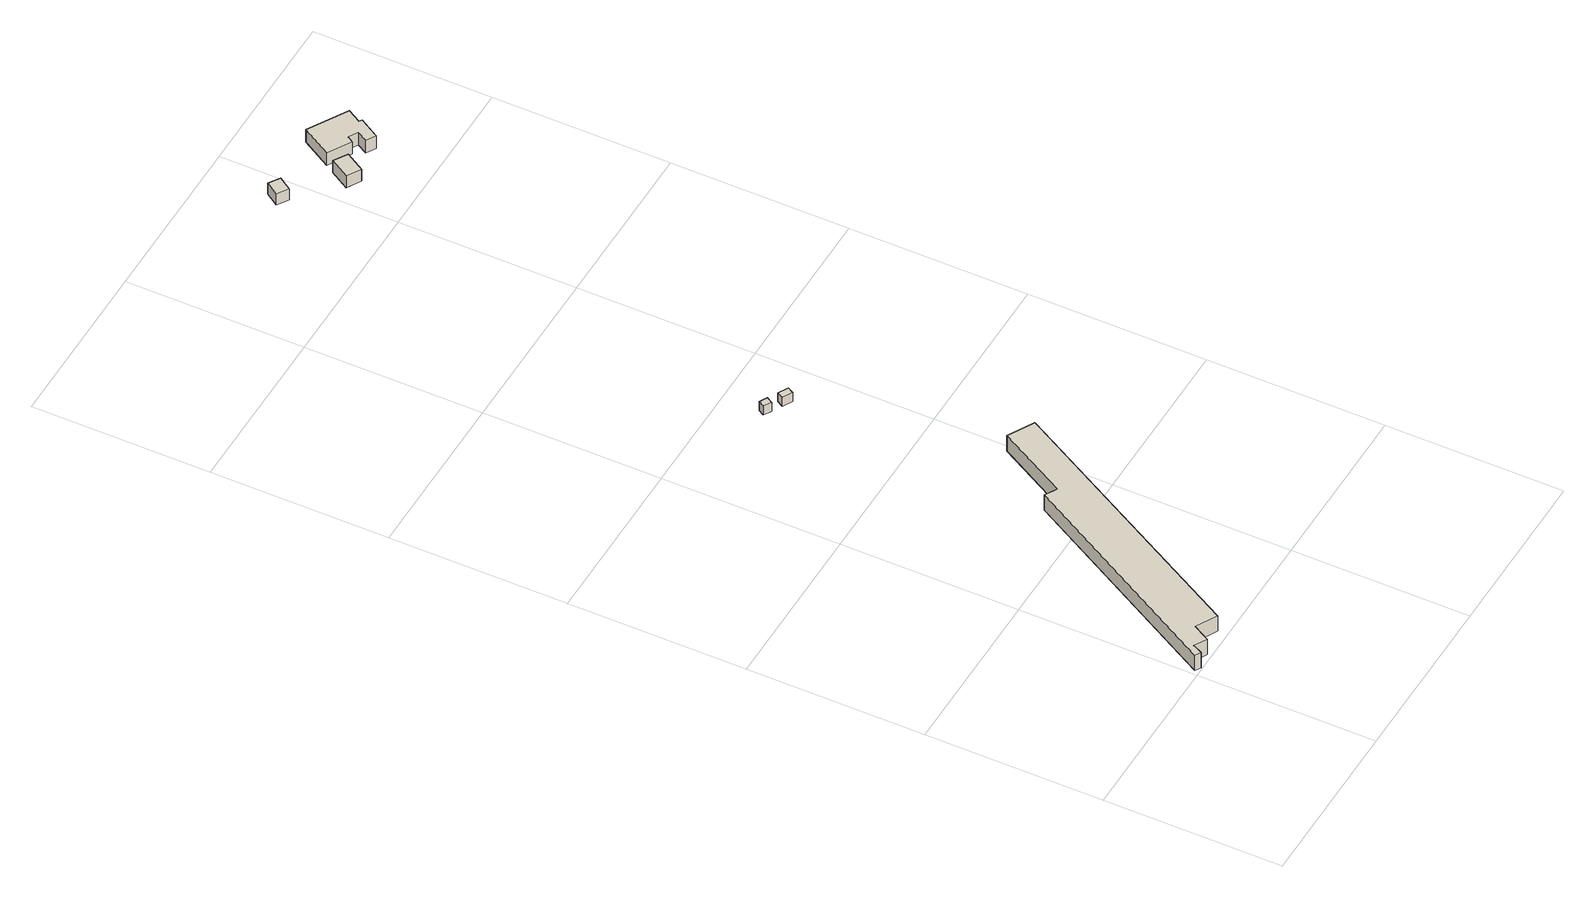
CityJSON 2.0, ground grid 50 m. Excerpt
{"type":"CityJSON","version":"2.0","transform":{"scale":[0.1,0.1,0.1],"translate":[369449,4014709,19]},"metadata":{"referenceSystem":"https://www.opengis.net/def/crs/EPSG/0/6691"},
"CityObjects":{
"building1":{"type":"Building","attributes":{"枝番":1,"利根川水系渡良瀬川洪水浸水想定区域（計画規模）.規模":"L1","利根川水系渡良瀬川洪水浸水想定区域（計画規模）.浸水ランク":"2","利根川水系渡良瀬川洪水浸水想定区域（計画規模）.浸水深":1.47,"利根川水系渡良瀬川洪水浸水想定区域（計画規模）.継続時間":6.1,"利根川水系渡良瀬川洪水浸水想定区域（想定最大規模）.規模":"L2","利根川水系渡良瀬川洪水浸水想定区域（想定最大規模）.浸水ランク":"3","利根川水系渡良瀬川洪水浸水想定区域（想定最大規模）.浸水深":3.05,"利根川水系渡良瀬川洪水浸水想定区域（想定最大規模）.継続時間":18.3,"利根川水系矢場川洪水浸水想定区域（計画規模）.規模":"L1","利根川水系矢場川洪水浸水想定区域（想定最大規模）.規模":"L2","利根川水系矢場川洪水浸水想定区域（想定最大規模）.浸水ランク":"2","利根川水系矢場川洪水浸水想定区域（想定最大規模）.浸水深":0.57,"利根川水系多々良川洪水浸水想定区域（計画規模）.規模":"L1","利根川水系多々良川洪水浸水想定区域（計画規模）.継続時間":13.7,"利根川水系多々良川洪水浸水想定区域（想定最大規模）.規模":"L2","利根川水系多々良川洪水浸水想定区域（想定最大規模）.浸水ランク":"1","利根川水系多々良川洪水浸水想定区域（想定最大規模）.浸水深":0.39,"利根川水系利根川洪水浸水想定区域（想定最大規模）.規模":"L2","利根川水系利根川洪水浸水想定区域（想定最大規模）.浸水ランク":"2","利根川水系利根川洪水浸水想定区域（想定最大規模）.浸水深":1.14,"measuredHeight":7.9,"BuildingDetails.prefecture":"10","BuildingDetails.city":"10207"},"geometry":[{"type":"Solid","lod":"1","boundaries":[[[[0,1,2,3,4,5,6,7,8,9]],[[8,10,11,9]],[[7,12,10,8]],[[6,13,12,7]],[[5,14,13,6]],[[4,15,14,5]],[[3,16,15,4]],[[2,17,16,3]],[[1,18,17,2]],[[0,19,18,1]],[[9,11,19,0]],[[10,12,13,14,15,16,17,18,19,11]]]]}]},
"building2":{"type":"Building","attributes":{"枝番":1,"利根川水系渡良瀬川洪水浸水想定区域（計画規模）.規模":"L1","利根川水系渡良瀬川洪水浸水想定区域（計画規模）.浸水ランク":"2","利根川水系渡良瀬川洪水浸水想定区域（計画規模）.浸水深":1.4,"利根川水系渡良瀬川洪水浸水想定区域（計画規模）.継続時間":12.2,"利根川水系渡良瀬川洪水浸水想定区域（想定最大規模）.規模":"L2","利根川水系渡良瀬川洪水浸水想定区域（想定最大規模）.浸水ランク":"3","利根川水系渡良瀬川洪水浸水想定区域（想定最大規模）.浸水深":3.07,"利根川水系渡良瀬川洪水浸水想定区域（想定最大規模）.継続時間":32.6,"利根川水系矢場川洪水浸水想定区域（想定最大規模）.規模":"L2","利根川水系矢場川洪水浸水想定区域（想定最大規模）.浸水ランク":"1","利根川水系矢場川洪水浸水想定区域（想定最大規模）.浸水深":0.48,"利根川水系矢場川洪水浸水想定区域（想定最大規模）.継続時間":16.8,"利根川水系多々良川洪水浸水想定区域（計画規模）.規模":"L1","利根川水系多々良川洪水浸水想定区域（計画規模）.浸水ランク":"2","利根川水系多々良川洪水浸水想定区域（計画規模）.浸水深":0.93,"利根川水系多々良川洪水浸水想定区域（計画規模）.継続時間":5.2,"利根川水系多々良川洪水浸水想定区域（想定最大規模）.規模":"L2","利根川水系多々良川洪水浸水想定区域（想定最大規模）.浸水ランク":"1","利根川水系多々良川洪水浸水想定区域（想定最大規模）.浸水深":0.28,"利根川水系多々良川洪水浸水想定区域（想定最大規模）.継続時間":14.9,"利根川水系利根川洪水浸水想定区域（想定最大規模）.規模":"L2","利根川水系利根川洪水浸水想定区域（想定最大規模）.浸水ランク":"2","利根川水系利根川洪水浸水想定区域（想定最大規模）.浸水深":1.04,"measuredHeight":3.7,"BuildingDetails.prefecture":"10","BuildingDetails.city":"10207"},"geometry":[{"type":"Solid","lod":"1","boundaries":[[[[20,21,22,23]],[[22,24,25,23]],[[21,26,24,22]],[[20,27,26,21]],[[23,25,27,20]],[[24,26,27,25]]]]}]},
"building3":{"type":"Building","attributes":{"枝番":1,"利根川水系渡良瀬川洪水浸水想定区域（計画規模）.規模":"L1","利根川水系渡良瀬川洪水浸水想定区域（計画規模）.浸水ランク":"2","利根川水系渡良瀬川洪水浸水想定区域（計画規模）.浸水深":1.4,"利根川水系渡良瀬川洪水浸水想定区域（計画規模）.継続時間":12.2,"利根川水系渡良瀬川洪水浸水想定区域（想定最大規模）.規模":"L2","利根川水系渡良瀬川洪水浸水想定区域（想定最大規模）.浸水ランク":"3","利根川水系渡良瀬川洪水浸水想定区域（想定最大規模）.浸水深":3.07,"利根川水系渡良瀬川洪水浸水想定区域（想定最大規模）.継続時間":32.6,"利根川水系矢場川洪水浸水想定区域（想定最大規模）.規模":"L2","利根川水系矢場川洪水浸水想定区域（想定最大規模）.浸水ランク":"1","利根川水系矢場川洪水浸水想定区域（想定最大規模）.浸水深":0.48,"利根川水系矢場川洪水浸水想定区域（想定最大規模）.継続時間":16.8,"利根川水系多々良川洪水浸水想定区域（計画規模）.規模":"L1","利根川水系多々良川洪水浸水想定区域（計画規模）.浸水ランク":"1","利根川水系多々良川洪水浸水想定区域（計画規模）.浸水深":0.13,"利根川水系多々良川洪水浸水想定区域（計画規模）.継続時間":5.2,"利根川水系多々良川洪水浸水想定区域（想定最大規模）.規模":"L2","利根川水系多々良川洪水浸水想定区域（想定最大規模）.浸水ランク":"1","利根川水系多々良川洪水浸水想定区域（想定最大規模）.浸水深":0.28,"利根川水系多々良川洪水浸水想定区域（想定最大規模）.継続時間":14.9,"利根川水系利根川洪水浸水想定区域（想定最大規模）.規模":"L2","利根川水系利根川洪水浸水想定区域（想定最大規模）.浸水ランク":"2","利根川水系利根川洪水浸水想定区域（想定最大規模）.浸水深":1.04,"measuredHeight":3.3,"BuildingDetails.prefecture":"10","BuildingDetails.city":"10207"},"geometry":[{"type":"Solid","lod":"1","boundaries":[[[[28,29,30,31]],[[30,32,33,31]],[[29,34,32,30]],[[28,35,34,29]],[[31,33,35,28]],[[32,34,35,33]]]]}]},
"building4":{"type":"Building","attributes":{"枝番":1,"利根川水系渡良瀬川洪水浸水想定区域（計画規模）.規模":"L1","利根川水系渡良瀬川洪水浸水想定区域（計画規模）.浸水ランク":"2","利根川水系渡良瀬川洪水浸水想定区域（計画規模）.浸水深":1.89,"利根川水系渡良瀬川洪水浸水想定区域（計画規模）.継続時間":26.5,"利根川水系渡良瀬川洪水浸水想定区域（想定最大規模）.規模":"L2","利根川水系渡良瀬川洪水浸水想定区域（想定最大規模）.浸水ランク":"3","利根川水系渡良瀬川洪水浸水想定区域（想定最大規模）.浸水深":3.53,"利根川水系渡良瀬川洪水浸水想定区域（想定最大規模）.継続時間":80.9,"利根川水系矢場川洪水浸水想定区域（計画規模）.規模":"L1","利根川水系矢場川洪水浸水想定区域（想定最大規模）.規模":"L2","利根川水系矢場川洪水浸水想定区域（想定最大規模）.浸水ランク":"2","利根川水系矢場川洪水浸水想定区域（想定最大規模）.浸水深":0.98,"利根川水系矢場川洪水浸水想定区域（想定最大規模）.継続時間":37.7,"利根川水系多々良川洪水浸水想定区域（計画規模）.規模":"L1","利根川水系多々良川洪水浸水想定区域（計画規模）.浸水ランク":"1","利根川水系多々良川洪水浸水想定区域（計画規模）.浸水深":0.33,"利根川水系多々良川洪水浸水想定区域（計画規模）.継続時間":14.3,"利根川水系多々良川洪水浸水想定区域（想定最大規模）.規模":"L2","利根川水系多々良川洪水浸水想定区域（想定最大規模）.浸水ランク":"2","利根川水系多々良川洪水浸水想定区域（想定最大規模）.浸水深":0.8,"利根川水系多々良川洪水浸水想定区域（想定最大規模）.継続時間":32.5,"利根川水系利根川洪水浸水想定区域（想定最大規模）.規模":"L2","利根川水系利根川洪水浸水想定区域（想定最大規模）.浸水ランク":"2","利根川水系利根川洪水浸水想定区域（想定最大規模）.浸水深":1.54,"usage":"411","measuredHeight":3.9,"BuildingDetails.prefecture":"10","BuildingDetails.city":"10207","BuildingDetails.surveyYear":2016},"geometry":[{"type":"Solid","lod":"1","boundaries":[[[[36,37,38,39]],[[38,40,41,39]],[[37,42,40,38]],[[36,43,42,37]],[[39,41,43,36]],[[40,42,43,41]]]]}]},
"building5":{"type":"Building","attributes":{"枝番":1,"利根川水系渡良瀬川洪水浸水想定区域（計画規模）.規模":"L1","利根川水系渡良瀬川洪水浸水想定区域（計画規模）.浸水ランク":"2","利根川水系渡良瀬川洪水浸水想定区域（計画規模）.浸水深":1.89,"利根川水系渡良瀬川洪水浸水想定区域（計画規模）.継続時間":12.1,"利根川水系渡良瀬川洪水浸水想定区域（想定最大規模）.規模":"L2","利根川水系渡良瀬川洪水浸水想定区域（想定最大規模）.浸水ランク":"3","利根川水系渡良瀬川洪水浸水想定区域（想定最大規模）.浸水深":3.53,"利根川水系渡良瀬川洪水浸水想定区域（想定最大規模）.継続時間":32.4,"利根川水系矢場川洪水浸水想定区域（計画規模）.規模":"L1","利根川水系矢場川洪水浸水想定区域（想定最大規模）.規模":"L2","利根川水系矢場川洪水浸水想定区域（想定最大規模）.浸水ランク":"2","利根川水系矢場川洪水浸水想定区域（想定最大規模）.浸水深":0.98,"利根川水系矢場川洪水浸水想定区域（想定最大規模）.継続時間":16.7,"利根川水系多々良川洪水浸水想定区域（計画規模）.規模":"L1","利根川水系多々良川洪水浸水想定区域（計画規模）.浸水ランク":"1","利根川水系多々良川洪水浸水想定区域（計画規模）.浸水深":0.33,"利根川水系多々良川洪水浸水想定区域（計画規模）.継続時間":5.1,"利根川水系多々良川洪水浸水想定区域（想定最大規模）.規模":"L2","利根川水系多々良川洪水浸水想定区域（想定最大規模）.浸水ランク":"2","利根川水系多々良川洪水浸水想定区域（想定最大規模）.浸水深":0.79,"利根川水系多々良川洪水浸水想定区域（想定最大規模）.継続時間":14.8,"利根川水系利根川洪水浸水想定区域（想定最大規模）.規模":"L2","利根川水系利根川洪水浸水想定区域（想定最大規模）.浸水ランク":"2","利根川水系利根川洪水浸水想定区域（想定最大規模）.浸水深":1.44,"usage":"411","measuredHeight":4.4,"BuildingDetails.prefecture":"10","BuildingDetails.city":"10207","BuildingDetails.surveyYear":2016},"geometry":[{"type":"Solid","lod":"1","boundaries":[[[[44,45,46,47]],[[46,48,49,47]],[[45,50,48,46]],[[44,51,50,45]],[[47,49,51,44]],[[48,50,51,49]]]]}]},
"building6":{"type":"Building","attributes":{"枝番":1,"利根川水系渡良瀬川洪水浸水想定区域（計画規模）.規模":"L1","利根川水系渡良瀬川洪水浸水想定区域（計画規模）.浸水ランク":"2","利根川水系渡良瀬川洪水浸水想定区域（計画規模）.浸水深":1.89,"利根川水系渡良瀬川洪水浸水想定区域（計画規模）.継続時間":12.1,"利根川水系渡良瀬川洪水浸水想定区域（想定最大規模）.規模":"L2","利根川水系渡良瀬川洪水浸水想定区域（想定最大規模）.浸水ランク":"3","利根川水系渡良瀬川洪水浸水想定区域（想定最大規模）.浸水深":3.53,"利根川水系渡良瀬川洪水浸水想定区域（想定最大規模）.継続時間":32.4,"利根川水系矢場川洪水浸水想定区域（想定最大規模）.規模":"L2","利根川水系矢場川洪水浸水想定区域（想定最大規模）.浸水ランク":"2","利根川水系矢場川洪水浸水想定区域（想定最大規模）.浸水深":0.98,"利根川水系矢場川洪水浸水想定区域（想定最大規模）.継続時間":16.7,"利根川水系多々良川洪水浸水想定区域（計画規模）.規模":"L1","利根川水系多々良川洪水浸水想定区域（計画規模）.浸水ランク":"1","利根川水系多々良川洪水浸水想定区域（計画規模）.浸水深":0.33,"利根川水系多々良川洪水浸水想定区域（計画規模）.継続時間":5.1,"利根川水系多々良川洪水浸水想定区域（想定最大規模）.規模":"L2","利根川水系多々良川洪水浸水想定区域（想定最大規模）.浸水ランク":"2","利根川水系多々良川洪水浸水想定区域（想定最大規模）.浸水深":0.79,"利根川水系多々良川洪水浸水想定区域（想定最大規模）.継続時間":14.8,"利根川水系利根川洪水浸水想定区域（想定最大規模）.規模":"L2","利根川水系利根川洪水浸水想定区域（想定最大規模）.浸水ランク":"2","利根川水系利根川洪水浸水想定区域（想定最大規模）.浸水深":1.54,"usage":"411","measuredHeight":7.2,"BuildingDetails.prefecture":"10","BuildingDetails.city":"10207","BuildingDetails.surveyYear":2016},"geometry":[{"type":"Solid","lod":"1","boundaries":[[[[52,53,54,55,56,57,58,59,60,61]],[[60,62,63,61]],[[59,64,62,60]],[[58,65,64,59]],[[57,66,65,58]],[[56,67,66,57]],[[55,68,67,56]],[[54,69,68,55]],[[53,70,69,54]],[[52,71,70,53]],[[61,63,71,52]],[[62,64,65,66,67,68,69,70,71,63]]]]}]}
},
"vertices":[
[6,10,11],[336,605,11],[369,586,11],[479,784,11],[552,744,11],[156,25,11],[97,57,11],[71,9,11],[36,28,11],[22,1,11],[36,28,64],[22,1,64],[71,9,64],[97,57,64],[156,25,64],[552,744,64],[479,784,64],[369,586,64],[336,605,64],[6,10,64],
[318,1382,3],[328,1398,3],[349,1386,3],[339,1369,3],[349,1386,34],[339,1369,34],[328,1398,34],[318,1382,34],
[367,1354,3],[377,1372,3],[405,1357,3],[395,1339,3],[405,1357,33],[395,1339,33],[377,1372,33],[367,1354,33],
[413,2794,6],[437,2831,6],[468,2811,6],[444,2774,6],[468,2811,44],[444,2774,44],[437,2831,44],[413,2794,44],
[548,2670,5],[581,2725,5],[619,2701,5],[587,2647,5],[619,2701,46],[587,2647,46],[581,2725,46],[548,2670,46],
[679,2684,6],[696,2713,6],[670,2728,6],[660,2711,6],[595,2749,6],[645,2833,6],[754,2769,6],[732,2731,6],[740,2726,6],[706,2668,6],[740,2726,49],[706,2668,49],[732,2731,49],[754,2769,49],[645,2833,49],[595,2749,49],[660,2711,49],[670,2728,49],[696,2713,49],[679,2684,49]
]}
